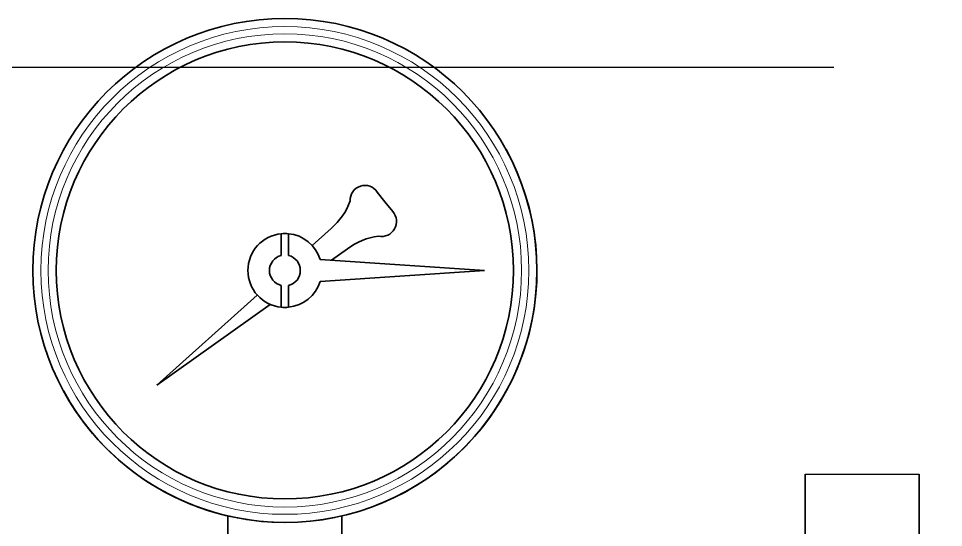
# Model space of a CAD drawing. Header units: millimetres. Extents: x -92220 to 11040, y -5929 to 27498.
# Drawn here: x 217.2 to 331, y 1593.4 to 1656 of the extents above; entities that cross this region are included whole.
import ezdxf

# ---------------------------------------------------------------- set-up
doc = ezdxf.new("R2010")
doc.units = ezdxf.units.MM
doc.linetypes.add('DASHED', pattern=[19.05, 12.7, -6.35])
doc.layers.add('100 noprint', color=1, linetype='Continuous', plot=False)
doc.layers.add('11 Водоразборный узел', color=7, linetype='Continuous')

msp = doc.modelspace()

# ---------------------------------------------------------------- linework, layer by layer
at = {"layer": '100 noprint', "color": 2, "linetype": 'DASHED', "ltscale": 10}
msp.add_line((0, 1650), (8888.83, 1650), dxfattribs=at)
at = {"layer": '11 Водоразборный узел', "lineweight": 35, "ltscale": 0.038039}
for p in [(261.36, 1634.62), (263.27, 1632.25)]:
    msp.add_line(p, (262.31, 1633.43), dxfattribs=at)
at = {"layer": '11 Водоразборный узел', "lineweight": 35, "ltscale": 0.067044}
for p, q in [((249.55, 1626.85), (249.55, 1629.53)), ((250.45, 1629.53), (250.45, 1626.85)), ((249.55, 1620.47), (249.55, 1623.15)), ((250.45, 1623.15), (250.45, 1620.47))]:
    msp.add_line(p, q, dxfattribs=at)
at = {"layer": '11 Водоразборный узел', "lineweight": 35, "ltscale": 0.07843}
msp.add_line((255.69, 1630.17), (253.36, 1628.07), dxfattribs=at)
at = {"layer": '11 Водоразборный узел', "lineweight": 35, "ltscale": 0.060296}
msp.add_line((257.71, 1627.66), (255.74, 1626.26), dxfattribs=at)
at = {"layer": '11 Водоразборный узел', "lineweight": 35}
for p, q in [((254.34, 1626.35), (274.55, 1625)), ((274.55, 1625), (254.34, 1623.65))]:
    msp.add_line(p, q, dxfattribs=at)
at = {"layer": '11 Водоразборный узел', "lineweight": 35, "ltscale": 0.415016}
msp.add_line((246.59, 1621.98), (234.26, 1610.87), dxfattribs=at)
at = {"layer": '11 Водоразборный узел', "lineweight": 35, "ltscale": 0.427736}
msp.add_line((248.17, 1620.83), (234.26, 1610.87), dxfattribs=at)
at = {"layer": '11 Водоразборный узел', "lineweight": 35, "ltscale": 0.201139}
for p, q in [((314, 1599.92), (314, 1591.88)), ((328, 1599.92), (328, 1591.88))]:
    msp.add_line(p, q, dxfattribs=at)
at = {"layer": '11 Водоразборный узел'}
msp.add_line((314, 1599.92), (328, 1599.92), dxfattribs=at)
at = {"layer": '11 Водоразборный узел', "lineweight": 35, "ltscale": 0.20114}
for p, q in [((243, 1594.8), (243, 1586.76)), ((257, 1594.8), (257, 1586.76))]:
    msp.add_line(p, q, dxfattribs=at)
at = {"layer": '11 Водоразборный узел', "lineweight": 35}
for radius in [31, 28.11]:
    msp.add_circle((250, 1625), radius, dxfattribs=at)
at = {"layer": '11 Водоразборный узел', "lineweight": 13}
for radius in [30, 29.11]:
    msp.add_circle((250, 1625), radius, dxfattribs=at)
at = {"layer": '11 Водоразборный узел', "lineweight": 35}
for centre, radius, start, end in [((250, 1625), 31, 208.6479, 28.6479), ((259.83, 1633.67), 1.8, 31.9662, 183.459), ((250.51, 1636.27), 8, 310.342, 340.1927), ((261.91, 1631.02), 1.83, 257.4857, 42.3198), ((250, 1625), 4.55, 95.6759, 264.3241), ((250, 1625), 4.55, 84.3241, 95.6759), ((250, 1625), 4.55, 17.2881, 84.3241), ((262.55, 1621.3), 8, 97.4227, 127.2734), ((250, 1625), 1.9, 103.7002, 256.2998), ((250, 1625), 1.9, 283.7002, 76.2998), ((250, 1625), 4.55, 275.6759, 342.7119), ((250, 1625), 4.55, 264.3241, 275.6759)]:
    msp.add_arc(centre, radius, start, end, dxfattribs=at)

doc.saveas('drawing.dxf')
